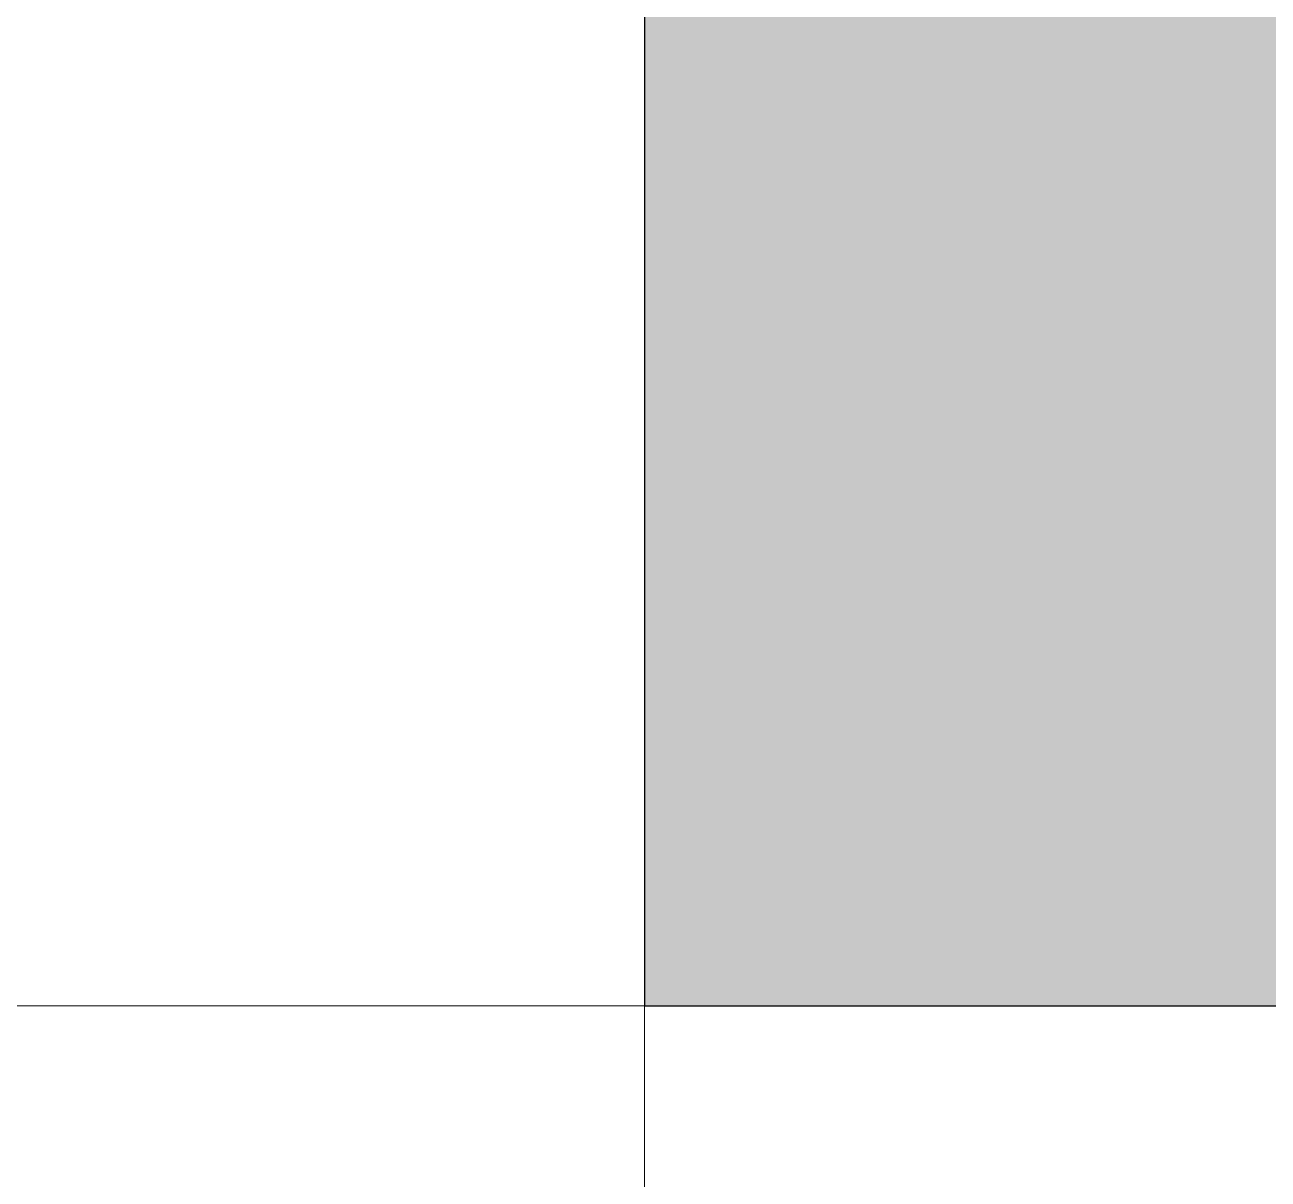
# Model space of a CAD drawing. Header units: millimetres. Extents: x -23600 to 58751, y -29611 to 36794.
# Drawn here: x 41516.0105 to 41516.0908, y -15069.6726 to -15069.598 of the extents above; entities that cross this region are included whole.
import ezdxf

# ---------------------------------------------------------------- set-up
doc = ezdxf.new("R2010")
doc.units = ezdxf.units.MM
for name, color, linetype, lineweight in [('A-DOOR', 31, 'Continuous', 9), ('A-WALL-PATT', 111, 'Continuous', 25), ('I-WALL', 2, 'Continuous', 9)]:
    doc.layers.add(name, color=color, linetype=linetype, lineweight=lineweight)

# ---------------------------------------------------------------- blocks, each defined once
blk = doc.blocks.new('M_Single-Flush - 0915 x 2134mm-146323-01 - Entry Level')
at = {"layer": 'A-DOOR', "lineweight": 18}
for q in [(406.5, -69.25), (457.5, -984.521668)]:
    blk.add_line((457.5, -69.25), q, dxfattribs=at)

msp = doc.modelspace()

# ---------------------------------------------------------------- hatches: boundary and pattern name
at = {"layer": 'A-WALL-PATT', "lineweight": 9}
h = msp.add_hatch(dxfattribs=at)
h.set_pattern_fill('FP_2', color=256, style=0, pattern_type=2)
h.set_pattern_definition([(0, (0, 0), (812.8, 203.2), [33.528, -576.072, 33.528, -576.072, -3251.2]), (0, (0, 0), (812.8, 203.2), [-1219.2, 33.528, -1185.672, 33.528, -576.072, -1422.4]), (0, (0, 0), (812.8, 203.2), [-3048, 33.528, -372.872, 33.528, -982.472]), (120, (304.8, 101.6), (-582.37636, 602.30545), [33.528, -576.072, 33.528, -576.072, -3251.2]), (120, (304.8, 101.6), (-582.37636, 602.30545), [-1219.2, 33.528, -1185.672, 33.528, -576.072, -1422.4]), (120, (304.8, 101.6), (-582.37636, 602.30545), [-3048, 33.528, -372.872, 33.528, -982.472]), (240, (406.4, 508), (-230.42364, -805.50545), [33.528, -576.072, 33.528, -576.072, -3251.2]), (240, (406.4, 508), (-230.42364, -805.50545), [-1219.2, 33.528, -1185.672, 33.528, -576.072, -1422.4]), (240, (406.4, 508), (-230.42364, -805.50545), [-3048, 33.528, -372.872, 33.528, -982.472])])
h.paths.add_polyline_path([(53529.578114, -15069.661382), (53529.578114, -15054.161382), (48831.050558, -15054.161382), (48831.050558, -15069.661382), (53077.719417, -15069.661382)], flags=0)
h.paths.add_polyline_path([(47916.050558, -15069.661382), (47916.050558, -15054.161382), (47769.800558, -15054.161382), (47769.800558, -15069.661382), (47785.300558, -15069.661382)], flags=0)
h.paths.add_polyline_path([(47662.300558, -15069.661382), (47662.300558, -15054.161382), (47516.050558, -15054.161382), (47516.050558, -15069.661382), (47646.800558, -15069.661382)], flags=0)
h.paths.add_polyline_path([(46601.050558, -15069.661382), (46601.050558, -15054.161382), (42831.050558, -15054.161382), (42831.050558, -15069.661382), (44387.973576, -15069.661382)], flags=0)
h.paths.add_polyline_path([(41646.800558, -15069.661382), (41662.300558, -15069.661382), (41662.300558, -15054.161382), (41516.050558, -15054.161382), (41516.050558, -15069.661382)], flags=0)
h.paths.add_polyline_path([(41769.800558, -15069.661382), (41916.050558, -15069.661382), (41916.050558, -15054.161382), (41769.800558, -15054.161382)], flags=0)
h.paths.add_polyline_path([(40601.050558, -15069.661382), (40601.050558, -15054.161382), (30831.050558, -15054.161382), (30831.050558, -15069.661382), (35698.227734, -15069.661382)], flags=0)
h.paths.add_polyline_path([(29516.050558, -15069.661382), (29662.300558, -15069.661382), (29662.300558, -15054.161382), (29516.050558, -15054.161382)], flags=0)
h.paths.add_polyline_path([(29905.06384, -15069.661382), (29916.050558, -15069.661382), (29916.050558, -15054.161382), (29769.800558, -15054.161382), (29769.800558, -15069.661382), (29785.300558, -15069.661382)], flags=0)
h.paths.add_polyline_path([(28601.050558, -15069.661382), (28601.050558, -15054.161382), (24831.050558, -15054.161382), (24831.050558, -15069.661382), (27008.481893, -15069.661382)], flags=0)
h.paths.add_polyline_path([(23646.800558, -15069.661382), (23662.300558, -15069.661382), (23662.300558, -15054.161382), (23516.050558, -15054.161382), (23516.050558, -15069.661382)], flags=0)
h.paths.add_polyline_path([(23916.050558, -15069.661382), (23916.050558, -15054.161382), (23769.800558, -15054.161382), (23769.800558, -15069.661382), (23785.300558, -15069.661382)], flags=0)
h.paths.add_polyline_path([(21215.317999, -15069.661382), (22601.050558, -15069.661382), (22601.050558, -15054.161382), (14161.800558, -15054.161382), (14161.800558, -15069.661382), (18318.736052, -15069.661382)], flags=0)
h.paths.add_polyline_path([(13246.800558, -15069.661382), (13246.800558, -15054.161382), (12716.050558, -15054.161382), (12716.050558, -15069.661382)], flags=0)

# ---------------------------------------------------------------- linework, layer by layer
at = {"layer": 'I-WALL', "lineweight": 25}
for p, q in [((41516.050558, -14931.161382), (41516.050558, -15069.661382)), ((41516.050558, -15069.661382), (41646.800558, -15069.661382))]:
    msp.add_line(p, q, dxfattribs=at)

# ---------------------------------------------------------------- block references
at = {"layer": 'A-DOOR'}
msp.add_blockref('M_Single-Flush - 0915 x 2134mm-146323-01 - Entry Level', (41058.550558, -15000.411382), dxfattribs=at)

doc.saveas('drawing.dxf')
